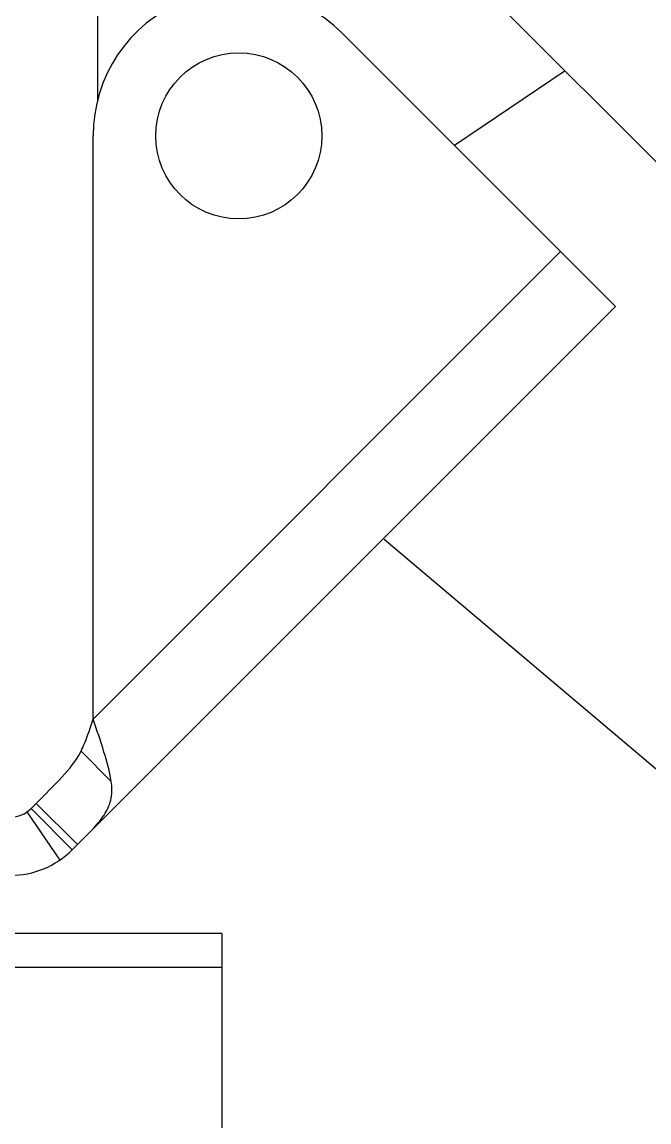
# Model space of a CAD drawing. Extents: x 1725261 to 1937680, y 860327 to 1571294.
# Drawn here: x 1855017 to 1855545, y 1235147 to 1236073 of the extents above; entities that cross this region are included whole.
import ezdxf

# ---------------------------------------------------------------- set-up
doc = ezdxf.new("R2010")
doc.units = 0
doc.header["$LTSCALE"] = 1000
doc.header["$MEASUREMENT"] = 0
doc.styles.get("Standard").update_dxf_attribs({"font": 'gbenor.shx', "bigfont": 'gbcbig.shx'})
doc.dimstyles.get("Standard").update_dxf_attribs({"dimtxt": 0.18, "dimasz": 0.18, "dimexe": 0.18, "dimexo": 0.0625, "dimgap": 0.09, "dimtad": 0, "dimtih": 1, "dimtoh": 1, "dimdec": 4, "dimzin": 0, "dimdsep": 46, "dimtxsty": 'Standard', "dimcen": 0.09, "dimadec": 0, "dimazin": 0, "dimtfac": 1, "dimtdec": 4, "dimtofl": 0, "dimtmove": 0, "dimatfit": 3, "dimfxl": 0, "dimtolj": 1, "dimtzin": 0, "dimarcsym": 0})

msp = doc.modelspace()

# ---------------------------------------------------------------- linework, layer by layer
for p, q in [((1855580.86, 1235925.5), (1855343.78, 1236162.58)), ((1855080.65, 1236007.49), (1855080.67, 1236110.13)), ((1855285.96, 1236064.28), (1855516.43, 1235833.8)), ((1855473.98, 1236032.38), (1855380.87, 1235969.37)), ((1855076.56, 1235486.44), (1855076.56, 1235977.54)), ((1855470.17, 1235880.06), (1855076.56, 1235486.44)), ((1855058.98, 1235376.35), (1855516.43, 1235833.8)), ((1855066.45, 1235459.4), (1855091.86, 1235433.99)), ((1855024.29, 1235411.05), (1855028.66, 1235415.41)), ((1855058.98, 1235376.35), (1855024.29, 1235411.05)), ((1855063.35, 1235380.72), (1855028.66, 1235415.41)), ((1855020.84, 1235408.18), (1855048.63, 1235367.74)), ((1855185.09, 1235305.73), (1854972.19, 1235305.73)), ((1855185.09, 1235277.11), (1854972.19, 1235277.11))]:
    msp.add_line(p, q)
at = {"color": 7}
msp.add_line((1855185.09, 1235305.73), (1855185.09, 1234663.79), dxfattribs=at)
msp.add_circle((1855199.22, 1235977.54), 69.92)
for centre, radius, start, end in [((1855199.22, 1235977.54), 122.66, 45, 180), ((1855006.94, 1235428.39), 24.53, 270, 315), ((1855006.94, 1235428.39), 73.6, 270, 315)]:
    msp.add_arc(centre, radius, start, end)
for points, knots in [([(1855066.45, 1235459.4), (1855067.47, 1235461.51), (1855071.36, 1235470.33), (1855074.32, 1235479.51), (1855076.56, 1235486.44)], [0, 0, 0, 0, 0.243558, 1, 1, 1, 1]), ([(1855091.86, 1235433.99), (1855090.48, 1235442.36), (1855085.64, 1235460), (1855079.72, 1235477.22), (1855076.56, 1235486.44)], [0, 0, 0, 0, 0.46516, 1, 1, 1, 1]), ([(1855028.66, 1235415.41), (1855036.03, 1235422.79), (1855049.81, 1235436.26), (1855062.56, 1235451.34), (1855066.45, 1235459.4)], [0, 0, 0, 0, 0.53832, 1, 1, 1, 1]), ([(1855063.35, 1235380.72), (1855067.88, 1235385.25), (1855076.27, 1235393.5), (1855087.1, 1235405.95), (1855092.9, 1235419.83), (1855092.62, 1235429.37), (1855091.86, 1235433.99)], [0, 0, 0, 0, 0.30379, 0.559468, 0.777636, 1, 1, 1, 1])]:
    msp.add_open_spline(points, degree=3, knots=knots)

# ---------------------------------------------------------------- leaders
msp.add_leader([(1855321.74, 1235637.83), (1855889.14, 1235158.58)], dimstyle='Standard', override={"dimgap": 20})

doc.saveas('drawing.dxf')
